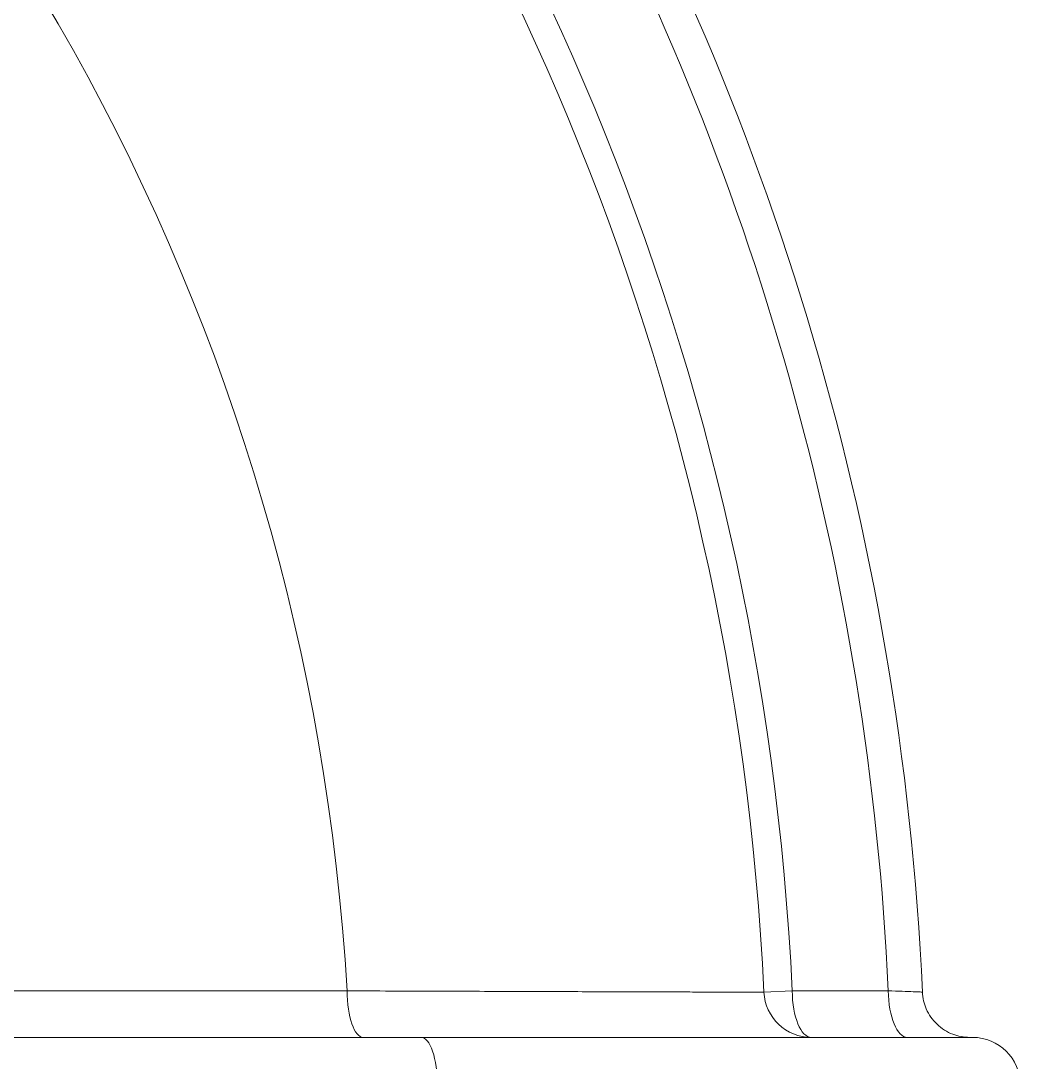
# Model space of a CAD drawing. Header units: millimetres. Extents: x 4664 to 8864, y -38 to 2932.
# Drawn here: x 6656.24 to 6690.05, y 741.06 to 776.31 of the extents above; entities that cross this region are included whole.
import ezdxf

# ---------------------------------------------------------------- set-up
doc = ezdxf.new("R2010")
doc.units = ezdxf.units.MM

msp = doc.modelspace()

# ---------------------------------------------------------------- linework, layer by layer
at = {"lineweight": 5}
for p, q in [((6616.043, 743.478), (6667.275, 743.478)), ((6681.378, 743.433), (6682.334, 743.478)), ((6615.725, 741.903), (6688.439, 741.903))]:
    msp.add_line(p, q, dxfattribs=at)
for centre, radius, start, end in [((6593.322, 739.226), 89.114, 2.73527, 80.78997), ((6593.322, 739.226), 88.156, 2.73527, 80.78997), ((6593.322, 739.226), 74.075, 3.29067, 55.00395), ((6593.322, 739.226), 93.511, 2.58148, 31.03314), ((6593.322, 739.226), 92.36, 2.63975, 28.80096), ((6682.982, 743.509), 1.606, 182.7353, 270), ((6688.439, 740.297), 1.606, 0, 90)]:
    msp.add_arc(centre, radius, start, end, dxfattribs=at)
for centre, major_axis, ratio, start_param, end_param in [((6667.824, 743.509), (0, -1.606), 0.342039, 4.732052, 6.283185), ((6682.982, 743.509), (0, 1.606), 0.403565, 1.590075, 3.141593), ((6686.232, 743.509), (0, 1.606), 0.403592, 1.589402, 3.141593), ((6669.781, 740.297), (0, -1.606), 0.342538, 1.570796, 3.141593)]:
    msp.add_ellipse(centre, major_axis=major_axis, ratio=ratio, start_param=start_param, end_param=end_param, dxfattribs=at)
for points, knots in [([(6667.275, 743.478), (6667.773, 743.476), (6668.267, 743.474), (6669.241, 743.47), (6669.721, 743.469), (6670.666, 743.465), (6671.13, 743.464), (6672.04, 743.461), (6672.485, 743.459), (6673.353, 743.456), (6673.776, 743.455), (6674.597, 743.452), (6674.994, 743.451), (6675.761, 743.449), (6676.131, 743.448), (6676.662, 743.446), (6676.835, 743.445), (6677.088, 743.445), (6677.214, 743.444), (6677.357, 743.444), (6677.428, 743.444), (6677.463, 743.444), (6677.481, 743.444), (6677.49, 743.444), (6677.494, 743.444), (6677.496, 743.444), (6677.498, 743.444), (6677.498, 743.444), (6677.498, 743.444), (6677.499, 743.444), (6677.499, 743.444), (6677.807, 743.443), (6678.099, 743.442), (6678.65, 743.44), (6678.908, 743.439), (6679.389, 743.438), (6679.612, 743.437), (6680.019, 743.436), (6680.204, 743.436), (6680.535, 743.435), (6680.681, 743.434), (6680.932, 743.434), (6681.038, 743.433), (6681.207, 743.433), (6681.271, 743.433), (6681.356, 743.433), (6681.378, 743.433), (6681.378, 743.433)], [0, 0, 0, 0, 0.0625, 0.0625, 0.125, 0.125, 0.1875, 0.1875, 0.25, 0.25, 0.3125, 0.3125, 0.375, 0.375, 0.4375, 0.4375, 0.46875, 0.46875, 0.484375, 0.492188, 0.496094, 0.498047, 0.499023, 0.499512, 0.499756, 0.499878, 0.499939, 0.499969, 0.499985, 0.499985, 0.5, 0.5, 0.5625, 0.5625, 0.625, 0.625, 0.6875, 0.6875, 0.75, 0.75, 0.8125, 0.8125, 0.875, 0.875, 0.9375, 0.9375, 1, 1, 1, 1]), ([(6686.738, 743.437), (6686.738, 743.437), (6686.738, 743.437), (6686.738, 743.437), (6686.731, 743.437), (6686.705, 743.438), (6686.684, 743.439), (6686.631, 743.441), (6686.599, 743.442), (6686.521, 743.445), (6686.475, 743.447), (6686.322, 743.452), (6686.2, 743.457), (6685.913, 743.467), (6685.755, 743.473), (6685.583, 743.479)], [0, 0, 0, 0, 0.001007, 0.001007, 0.125881, 0.125881, 0.250755, 0.250755, 0.375629, 0.375629, 0.500503, 0.500503, 0.750252, 0.750252, 1, 1, 1, 1]), ([(6688.343, 741.903), (6688.137, 741.905), (6687.742, 741.978), (6687.202, 742.317), (6686.84, 742.841), (6686.75, 743.232), (6686.738, 743.437)], [0, 0, 0, 0, 0.240682, 0.5, 0.759319, 1, 1, 1, 1])]:
    msp.add_open_spline(points, degree=3, knots=knots, dxfattribs=at)
msp.add_open_spline([(6685.583, 743.479), (6684.5, 743.479), (6683.417, 743.479), (6682.334, 743.478)], degree=3, dxfattribs=at)

doc.saveas('drawing.dxf')
